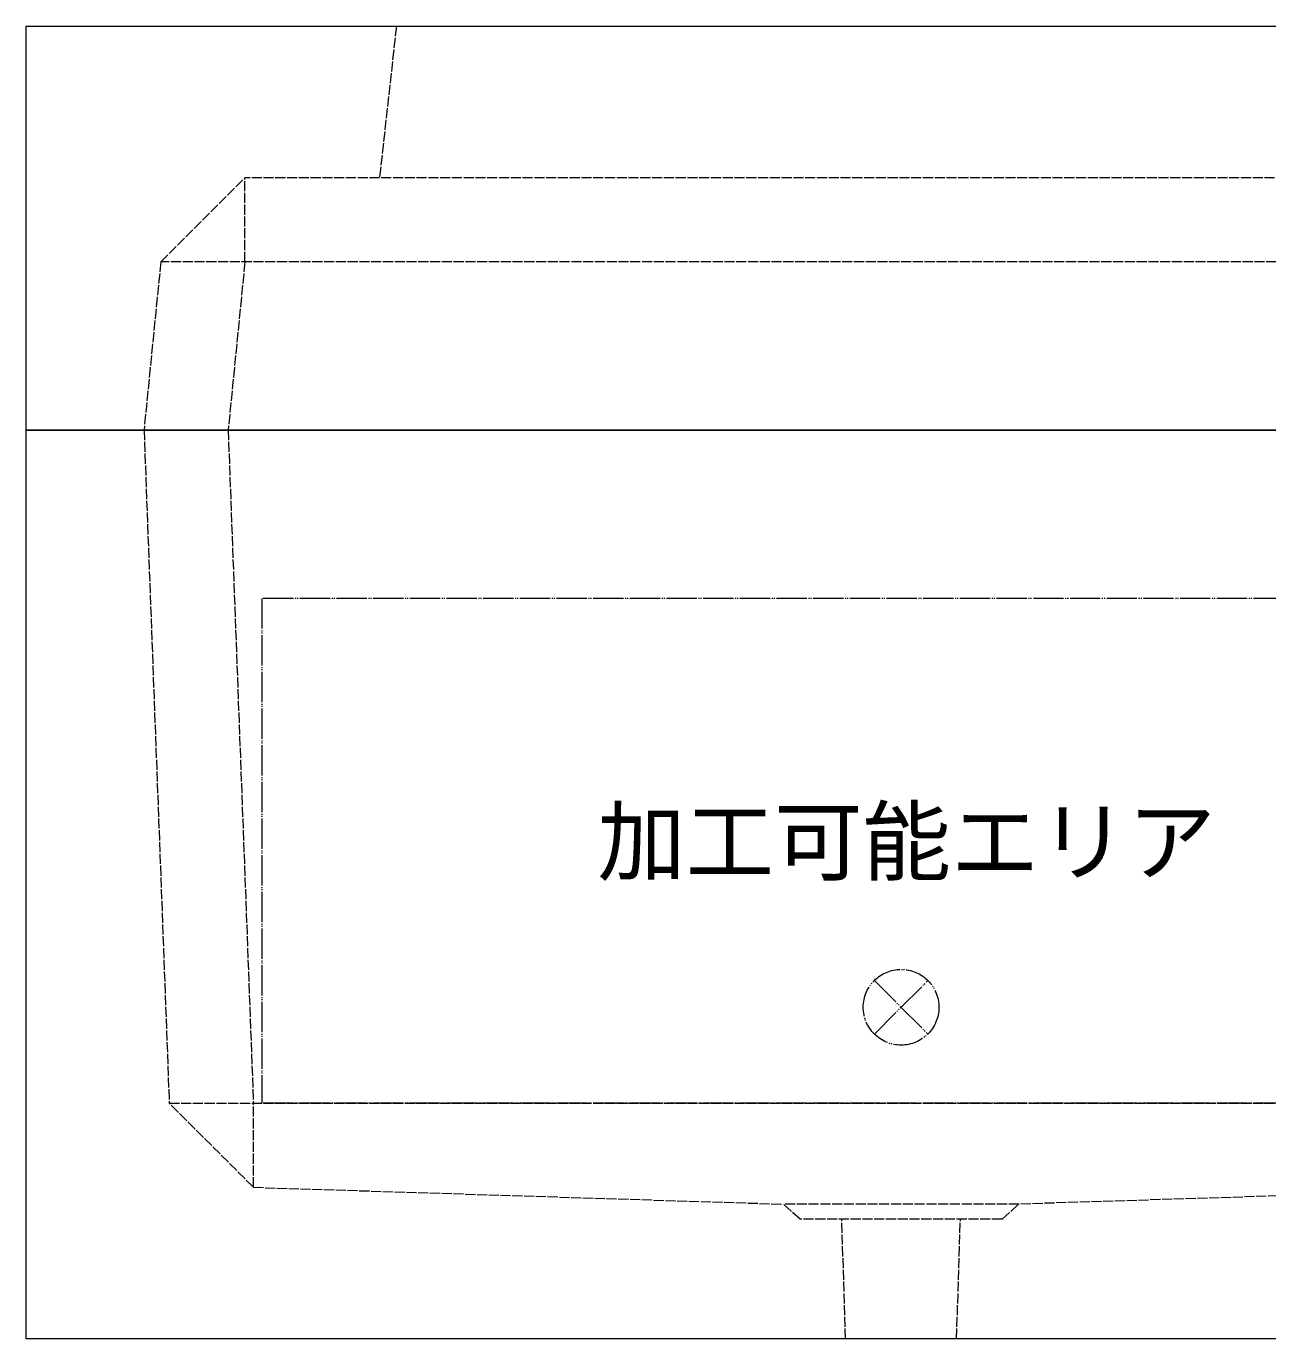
# Model space of a CAD drawing. Units: millimetres, scale not verified. Extents: x -2970 to 2970, y -2100 to 2100.
# Drawn here: x -550 to 188, y -990 to -210 of the extents above; entities that cross this region are included whole.
import ezdxf
from ezdxf.enums import TextEntityAlignment as Align

# ---------------------------------------------------------------- set-up
doc = ezdxf.new("R2010")
doc.units = ezdxf.units.MM
doc.header["$LTSCALE"] = 10
doc.linetypes.add('LONG_DASHED1', pattern=[7, 6, -1])
doc.linetypes.add('LONG_DOUBLE_CHAIN', pattern=[21.8, 18, -1, 0.6, -0.6, 0.6, -1])
doc.layers.add('0-7_D-STR', color=7, linetype='LONG_DASHED1', lineweight=9)
doc.layers.add('0-9_D-STR-STR5', color=1, linetype='LONG_DOUBLE_CHAIN', lineweight=9)
doc.styles.add('ＭＳ ゴシック', font='')
doc.styles.get('ＭＳ ゴシック').set_extended_font_data('MS Gothic')

# ---------------------------------------------------------------- blocks, each defined once
blk = doc.blocks.new('A$C533A0D9A')
at = {"layer": '0-7_D-STR'}
for p, q in [((-3000, 2400), (-3100, 1500)), ((3000, 2400), (3100, 1500)), ((-4400, 1000), (-3900, 1500)), ((-3900, 1000), (-3900, 1500)), ((3900, 1000), (3900, 1500)), ((-4400, 1000), (-4500, 0)), ((4400, 1000), (-4400, 1000)), ((-3900, 1000), (-4000, 0)), ((3900, 1000), (4000, 0)), ((4400, 1000), (4500, 0))]:
    blk.add_line(p, q, dxfattribs=at)
at = {"layer": '0-7_D-STR', "linetype": 'Continuous'}
for p in [(5200, 2400), (-5200, 0)]:
    blk.add_line(p, (5200, 0), dxfattribs=at)
blk.add_lwpolyline([(-5200, 0), (-5200, 2400), (5200, 2400)], dxfattribs=at)
at = {"layer": '0-7_D-STR'}
blk.add_lwpolyline([(4400, 1000), (3900, 1500), (-3900, 1500)], dxfattribs=at)
blk = doc.blocks.new('A$C04B4267E')
at = {"layer": '0-7_D-STR', "linetype": 'Continuous'}
for p, q in [((5200, 0), (-5200, 0)), ((-5200, -5400), (-5200, 0)), ((5200, -5400), (5200, 0)), ((5200, -5400), (-5200, -5400))]:
    blk.add_line(p, q, dxfattribs=at)
at = {"layer": '0-7_D-STR'}
for p, q in [((-4500, 0), (-4350, -4000)), ((-4000, 0), (-3850, -4000)), ((4000, 0), (3850, -4000)), ((4500, 0), (4350, -4000)), ((-3850, -4500), (-4350, -4000)), ((-4350, -4000), (4350, -4000)), ((-3850, -4500), (-3850, -4000)), ((3850, -4500), (4350, -4000)), ((3850, -4500), (3850, -4000)), ((-3850, -4500), (-700, -4600)), ((3850, -4500), (700, -4600)), ((-600, -4690), (-700, -4600)), ((700, -4600), (-700, -4600)), ((600, -4690), (700, -4600)), ((600, -4690), (-600, -4690)), ((-329.8, -5400), (-352.5, -4690)), ((329.8, -5400), (352.5, -4690))]:
    blk.add_line(p, q, dxfattribs=at)
at = {"layer": '0-9_D-STR-STR5'}
for p, q in [((-3800, -1000), (-3800, -4000)), ((3800, -1000), (-3800, -1000)), ((3800, -1000), (3800, -4000)), ((3800, -4000), (-3800, -4000))]:
    blk.add_line(p, q, dxfattribs=at)
blk = doc.blocks.new('A$C1C640AAB')
at = {"layer": '0-9_D-STR-STR5'}
for p, q in [((-159.1, -159.1), (159.1, 159.1)), ((-159.1, 159.1), (159.1, -159.1))]:
    blk.add_line(p, q, dxfattribs=at)
blk.add_circle((0, 0), 225, dxfattribs=at)
blk = doc.blocks.new('A$Cda96e019')
at = {"layer": '0-7_D-STR'}
blk.add_blockref('A$C04B4267E', (0, 0), dxfattribs=at)
at = {"layer": '0-9_D-STR-STR5'}
blk.add_blockref('A$C1C640AAB', (0, -3430), dxfattribs=at)

msp = doc.modelspace()

# ---------------------------------------------------------------- block references
at = {"layer": '0-7_D-STR', "xscale": 0.1, "yscale": 0.1}
for name in ['A$C533A0D9A', 'A$Cda96e019']:
    msp.add_blockref(name, (-30, -450), dxfattribs=at)

# ---------------------------------------------------------------- texts
at = {"layer": '0-9_D-STR-STR5', "style": 'ＭＳ ゴシック'}
msp.add_text('加工可能エリア', height=38.49, dxfattribs=at).set_placement((-210.48, -725.25), align=Align.BOTTOM_LEFT)

doc.saveas('drawing.dxf')
